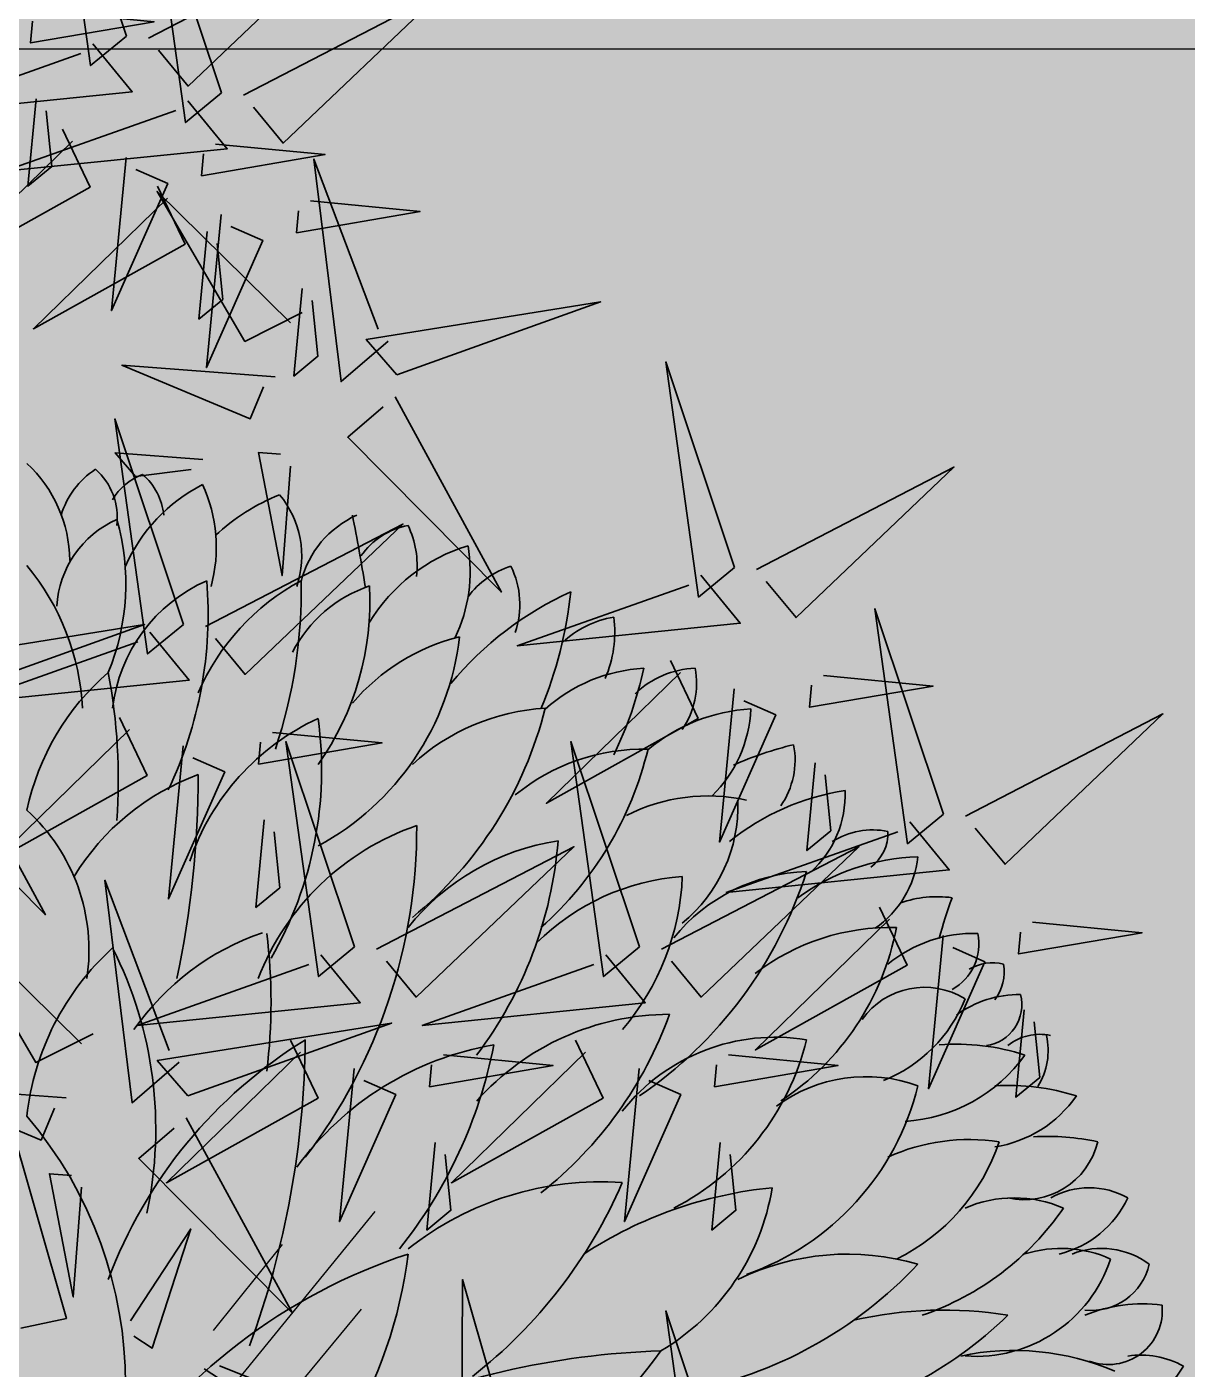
# Model space of a CAD drawing. Header units: millimetres. Extents: x -620 to 17580, y -3355 to 14690.
# Drawn here: x 5202.1 to 5596.7, y 6677.7 to 7134.2 of the extents above; entities that cross this region are included whole.
import ezdxf

# ---------------------------------------------------------------- set-up
doc = ezdxf.new("R2010")
doc.units = ezdxf.units.MM
doc.header["$LTSCALE"] = 150
doc.layers.add('ad-Furniture', color=8, linetype='Continuous')
doc.layers.add('ad-Glass Sectionline', color=140, linetype='Continuous', true_color=0x00bfff)
doc.layers.add('ad-Landscape', color=7, linetype='Continuous', lineweight=35, true_color=0x007f00)
doc.layers.add('ad-Landscape 2', color=7, linetype='Continuous', lineweight=35, true_color=0x264c00)

# ---------------------------------------------------------------- blocks, each defined once
blk = doc.blocks.new('bamboo')
at = {"layer": 'ad-Landscape 2'}
for points in [[(704.45, 1206.51), (655.07, 1354.12), (678.61, 1185.2), (704.45, 1206.51)], [(772.71, 1165.6), (723.34, 1313.21), (746.87, 1144.3), (772.71, 1165.6)], [(720.17, 1204.99), (862.07, 1278.54), (748.61, 1170.49), (727.28, 1196.36)], [(788.43, 1164.08), (930.34, 1237.63), (816.87, 1129.59), (795.54, 1155.46)], [(645.56, 1224.35), (724.18, 1216.74), (635.45, 1201.52), (636.95, 1217.25)], [(680.11, 1200.93), (708.55, 1166.44), (548.32, 1150.2), (671.5, 1193.83)], [(748.37, 1160.02), (776.81, 1125.53), (616.58, 1109.3), (739.76, 1152.92)], [(639.55, 1161.45), (633.54, 1098.55), (650.77, 1112.76), (646.66, 1152.83)], [(658.38, 1139.55), (678.21, 1097.96), (569.25, 1037.09), (665.49, 1130.93)], [(768.44, 1128.9), (847.05, 1121.29), (758.32, 1106.07), (759.82, 1121.8)], [(704.04, 1119.26), (693.53, 1009.19), (733.99, 1100.49), (711.15, 1110.64)], [(892.46, 987.32), (858.56, 958.18), (839.06, 1118.05), (885.19, 995.78)], [(726.64, 1098.64), (746.47, 1057.05), (637.51, 996.18), (733.75, 1090.02)], [(830.65, 1007.79), (789.47, 987.12), (726.39, 1094.81), (822.18, 1000.51)], [(836.7, 1087.99), (915.31, 1080.38), (826.59, 1065.17), (828.09, 1080.89)], [(772.31, 1078.35), (761.79, 968.28), (802.25, 1059.59), (779.42, 1069.73)], [(762.43, 1066), (756.42, 1003.1), (773.64, 1017.3), (769.54, 1057.38)], [(830.69, 1025.09), (824.68, 962.19), (841.91, 976.4), (837.8, 1016.47)], [(898.54, 963.1), (1045.11, 1015.47), (876.71, 988.5), (898.54, 963.1)], [(811.3, 961.72), (701.04, 969.99), (793.15, 931.4), (802.82, 954.44)], [(1141.33, 824.71), (1091.96, 972.31), (1115.49, 803.4), (1141.33, 824.71)], [(897.34, 947.35), (973.77, 806.97), (863.43, 918.21), (888.86, 940.06)], [(745.4, 783.8), (696.03, 931.41), (719.57, 762.49), (745.4, 783.8)], [(759.24, 902.26), (696.23, 906.99), (710.78, 890.06), (750.76, 894.98)], [(822.25, 897.54), (816.24, 818.79), (799.22, 907.19), (814.97, 906)], [(1157.05, 823.18), (1298.96, 896.73), (1185.49, 788.69), (1164.16, 814.56)], [(761.13, 782.28), (903.03, 855.83), (789.57, 747.78), (768.24, 773.65)], [(1117, 819.13), (1145.44, 784.63), (985.2, 768.4), (1108.38, 812.02)], [(1291.51, 647.44), (1242.14, 795.05), (1265.67, 626.14), (1291.51, 647.44)], [(570.87, 731.29), (717.44, 783.66), (549.04, 756.69), (570.87, 731.29)], [(721.07, 778.22), (749.51, 743.73), (589.28, 727.49), (712.46, 771.12)], [(1095.26, 757.75), (1115.09, 716.15), (1006.13, 655.28), (1102.37, 749.13)], [(1205.32, 747.1), (1283.94, 739.49), (1195.21, 724.27), (1196.71, 739.99)], [(1140.93, 737.46), (1130.41, 627.39), (1170.87, 718.69), (1148.04, 728.84)], [(569.67, 715.54), (646.1, 575.16), (535.77, 686.4), (561.19, 708.26)], [(699.34, 716.84), (719.16, 675.25), (610.21, 614.38), (706.45, 708.22)], [(1307.23, 645.92), (1449.14, 719.47), (1335.67, 611.43), (1314.34, 637.29)], [(809.4, 706.19), (888.01, 698.58), (799.28, 683.36), (800.78, 699.09)], [(745, 696.55), (734.49, 586.48), (774.95, 677.78), (752.11, 687.93)], [(868.28, 551.99), (818.91, 699.6), (842.44, 530.68), (868.28, 551.99)], [(1073.07, 551.99), (1023.7, 699.6), (1047.23, 530.68), (1073.07, 551.99)], [(1199.31, 684.2), (1193.3, 621.3), (1210.53, 635.5), (1206.42, 675.57)], [(803.39, 643.29), (797.38, 580.39), (814.6, 594.59), (810.5, 634.67)], [(1267.17, 641.86), (1295.62, 607.37), (1135.38, 591.14), (1258.56, 634.76)], [(884, 550.47), (1025.91, 624.02), (912.44, 515.97), (891.11, 541.84)], [(1088.79, 550.47), (1230.7, 624.02), (1117.23, 515.97), (1095.9, 541.84)], [(742.28, 469.16), (708.38, 440.02), (688.88, 599.89), (735.01, 477.62)], [(1245.44, 580.48), (1265.27, 538.89), (1156.31, 478.02), (1252.55, 571.86)], [(680.47, 489.63), (639.29, 468.96), (576.21, 576.65), (672, 482.35)], [(1355.5, 569.83), (1434.12, 562.22), (1345.39, 547), (1346.89, 562.73)], [(1291.11, 560.19), (1280.59, 450.12), (1321.05, 541.42), (1298.22, 551.57)], [(843.94, 546.41), (872.38, 511.92), (712.15, 495.68), (835.33, 539.31)], [(1048.73, 546.41), (1077.17, 511.92), (916.94, 495.68), (1040.12, 539.31)], [(1349.49, 506.93), (1343.48, 444.03), (1360.71, 458.24), (1356.6, 498.31)], [(748.36, 444.94), (894.93, 497.31), (726.53, 470.34), (748.36, 444.94)], [(822.21, 485.03), (842.04, 443.44), (733.08, 382.57), (829.32, 476.41)], [(1027, 485.03), (1046.83, 443.44), (937.87, 382.57), (1034.11, 476.41)], [(932.27, 474.38), (1010.88, 466.77), (922.15, 451.55), (923.66, 467.28)], [(1137.06, 474.38), (1215.67, 466.77), (1126.94, 451.55), (1128.45, 467.28)], [(867.88, 464.74), (857.36, 354.67), (897.82, 445.97), (874.99, 456.12)], [(1072.67, 464.74), (1062.15, 354.67), (1102.61, 445.97), (1079.78, 456.12)], [(661.12, 443.56), (550.86, 451.83), (642.97, 413.24), (652.64, 436.28)], [(617.52, 275.89), (618.17, 435.72), (661.27, 285.09), (628.45, 278.19)], [(747.16, 429.19), (823.59, 288.81), (713.25, 400.05), (738.68, 421.9)], [(926.26, 411.48), (920.25, 348.58), (937.48, 362.79), (933.37, 402.86)], [(1131.05, 411.48), (1125.04, 348.58), (1142.27, 362.79), (1138.16, 402.86)], [(672.07, 379.38), (666.07, 300.62), (649.04, 389.02), (664.79, 387.84)], [(707.31, 283.36), (750.51, 349.48), (722.84, 263.81), (709.61, 272.44)], [(945.18, 153.16), (945.84, 313), (988.93, 162.36), (956.12, 155.46)], [(1141.33, 142.91), (1091.96, 290.52), (1115.49, 121.61), (1141.33, 142.91)], [(760.25, 248.86), (813.19, 214.37), (808.59, 236.22), (771.19, 251.16)]]:
    blk.add_lwpolyline(points, dxfattribs=at)
blk = doc.blocks.new('A$C7DA81DBD')
at = {"layer": 'ad-Landscape 2'}
for centre, radius, start, end in [((-0.3234, 3.905), 0.4767, 0.4376, 47.2613), ((0.4137, 3.9807), 0.3046, 123.605, 162.9027), ((0.0961, 4.0625), 0.2274, 352.7272, 49.0665), ((0.4908, 4.0166), 0.2139, 111.17, 149.5844), ((0.9056, 3.6412), 0.6057, 117.2695, 155.9728), ((0.2663, 4.0457), 0.2252, 6.241, 49.1557), ((0.1425, 3.9552), 0.5349, 344.7932, 24.8095), ((1.1804, 3.4536), 0.743, 111.8594, 132.9677), ((0.6413, 3.9243), 0.3417, 341.3254, 39.8207), ((0.4664, 3.7254), 0.3595, 113.7056, 176.9487), ((-0.4847, 3.8253), 0.8385, 337.7226, 15.8673), ((1.3268, 3.7443), 0.3576, 114.3218, 165.6204), ((-5.8663, 2.673), 7.168, 9.16665, 11.24033), ((1.4147, 3.7701), 0.2686, 101.0401, 144.9578), ((1.0529, 3.8878), 0.3429, 353.8947, 25.1777), ((1.7595, 3.3631), 0.6247, 106.9117, 148.7423), ((1.0337, 3.8696), 0.5516, 334.5471, 9.5144), ((-0.6722, 3.3341), 0.8727, 3.0038, 39.6059), ((1.8213, 3.5993), 0.3023, 107.3992, 143.6788), ((1.4522, 3.7508), 0.3106, 341.2129, 26.1809), ((0.8731, 3.3135), 0.5704, 113.7313, 173.3277), ((-0.8101, 3.7172), 1.4584, 334.4442, 4.6619), ((1.3701, 3.1096), 0.824, 118.2203, 156.7804), ((-0.7845, 3.7974), 1.7654, 341.3885, 1.2452), ((1.383, 3.3555), 0.488, 108.8174, 152.5625), ((0.2113, 3.764), 1.0157, 324.8498, 3.0189), ((2.4444, 2.7002), 1.2047, 114.4744, 140.3824), ((0.4659, 3.9514), 1.4875, 337.2926, 354.0275), ((2.1581, 3.3546), 0.3559, 99.6308, 133.1371), ((1.6924, 3.6508), 0.4098, 336.3892, 7.6723), ((0.5792, 3.7449), 0.9742, 298.3444, 353.5331), ((1.7238, 2.9221), 0.7346, 103.908, 139.6134), ((0.8762, 2.8295), 0.8955, 130.7887, 168.0381), ((-1.7398, 3.1245), 2.0667, 355.9521, 10.6786), ((2.2394, 2.9434), 0.5806, 93.3251, 131.6636), ((0.9147, 3.7961), 1.3196, 333.7814, 348.0611), ((2.4029, 3.194), 0.3293, 92.3146, 133.7549), ((2.1061, 3.4684), 0.2887, 325.3594, 10.9222), ((0.4879, 3.7225), 1.408, 309.2482, 345.9132), ((1.8961, 2.6169), 0.7641, 93.1884, 132.6145), ((2.6219, 2.7574), 0.6207, 93.0667, 130.2241), ((2.1285, 3.3962), 0.4606, 314.4168, 357.6352), ((1.4049, 2.5545), 0.8684, 114.7161, 161.3122), ((-0.2948, 3.161), 1.349, 329.987, 7.7695), ((2.2078, 2.5037), 0.7304, 88.9494, 129.1849), ((1.0136, 3.5245), 1.2421, 311.6019, 346.473), ((3.0457, 2.0047), 1.2814, 103.7152, 113.8565), ((2.4584, 3.1948), 0.2887, 325.3594, 10.9222), ((0.9142, 2.3228), 0.8735, 110.1808, 148.5951), ((-2.889, 3.1417), 3.5018, 347.9948, 0.0176), ((3.0549, 2.2322), 0.863, 98.6128, 128.9762), ((2.5541, 3.0699), 0.3719, 312.039, 2.3981), ((2.4357, 2.4238), 0.6427, 77.6145, 116.9239), ((1.9988, 3.0323), 0.5442, 309.3196, 1.7514), ((-0.4533, 2.5144), 0.6755, 351.3917, 47.835), ((1.6974, 2.079), 0.9321, 108.9915, 158.9853), ((-0.5421, 2.9513), 1.9362, 322.5885, 0.2685), ((3.0253, 2.6704), 0.2744, 78.7338, 122.0246), ((2.9291, 2.9329), 0.15, 306.1904, 2.5297), ((2.0257, 2.069), 0.8461, 98.5709, 141.5072), ((0.4415, 3.0214), 1.4626, 322.928, 355.4603), ((3.2048, 2.0899), 0.7587, 91.415, 126.1567), ((2.8327, 2.8868), 0.3555, 304.2819, 353.793), ((1.3292, 3.2587), 1.5303, 304.2544, 342.4095), ((2.8129, 2.1522), 0.6446, 92.2183, 140.8436), ((2.4021, 1.9593), 0.8207, 94.0733, 134.8771), ((1.4468, 2.8141), 0.8978, 319.4924, 357.6991), ((3.255, 2.3074), 0.3987, 82.2727, 109.059), ((4.7109, 2.1806), 1.4962, 159.5864, 165.4463), ((3.0882, 1.8014), 0.7945, 88.4481, 127.5281), ((2.167, 2.7765), 0.9598, 303.4494, 349.1419), ((1.1439, 1.6998), 0.9279, 108.9495, 145.0834), ((-1.1102, 2.3286), 1.9834, 352.8697, 7.1303), ((3.387, 2.0873), 0.4877, 88.4011, 129.1706), ((3.2185, 2.5369), 0.186, 299.0055, 11.7638), ((0.9472, 1.8177), 0.9527, 132.2631, 173.7786), ((-0.9729, 1.8753), 1.4339, 347.8862, 26.8402), ((3.4542, 2.3019), 0.1679, 76.8191, 120.1098), ((3.3252, 2.438), 0.1695, 323.7235, 9.2863), ((3.2095, 2.1093), 0.2729, 57.8448, 144.6011), ((3.5474, 1.9775), 0.3785, 89.0458, 126.1809), ((3.4098, 2.3203), 0.1483, 278.297, 13.9033), ((2.8672, 2.5356), 0.5252, 291.9719, 338.1743), ((2.3006, 1.3581), 0.9275, 90.1716, 138.2607), ((0.9565, 2.7668), 1.425, 308.2279, 340.2669), ((3.6227, 2.031), 0.1831, 77.9287, 128.8575), ((3.4132, 2.1554), 0.2388, 327.6824, 13.2452), ((1.8918, 0.7397), 1.7085, 121.6282, 159.5254), ((-2.2619, 2.2221), 3.2578, 339.8575, 359.5136), ((1.856, 1.0904), 1.1017, 99.7318, 143.9609), ((0.0127, 2.4992), 1.6882, 321.4367, 348.9715), ((2.6751, 1.5084), 0.6953, 80.6567, 141.7175), ((1.8936, 2.412), 0.9205, 297.1177, 346.3316), ((3.3241, 1.386), 0.7926, 71.9877, 94.4337), ((3.104, 2.4748), 0.5733, 273.6266, 324.2365), ((2.2585, 2.2572), 0.9551, 289.2599, 346.2572), ((3.0021, 1.5187), 0.5438, 70.202, 126.221), ((3.5079, 1.2176), 0.814, 72.4778, 93.2362), ((3.3942, 2.2431), 0.4369, 278.927, 325.2152), ((-1.1235, 0.9635), 1.4762, 319.5678, 40.4322), ((3.3701, 1.1333), 0.7046, 81.247, 114.3965), ((2.7888, 2.0624), 0.7268, 296.203, 341.3292), ((3.5663, 1.8937), 0.2709, 257.551, 346.3454), ((3.6458, 0.9704), 0.8788, 77.9266, 92.9974), ((2.0528, 0.5755), 1.111, 86.0484, 128.3502), ((0.5036, 2.3877), 1.7715, 307.9554, 336.5901), ((2.8127, 0.1703), 1.5025, 95.6253, 123.1332), ((1.8408, 1.8007), 0.8356, 300.6803, 350.6952), ((3.799, 1.3868), 0.2788, 60.3623, 119.6377), ((2.8723, 2.1694), 1.0147, 288.9376, 325.3584), ((3.5309, 1.1863), 0.4429, 66.5632, 113.4368), ((3.6025, 1.7876), 0.3701, 283.9638, 334.6363), ((3.6986, 1.0203), 0.4283, 65.5975, 107.5893), ((3.8429, 1.1634), 0.2852, 53.2838, 111.6454), ((2.0051, -0.5207), 2.0521, 108.2212, 146.6355), ((-0.278, 1.6321), 1.6541, 305.1459, 352.929), ((2.0704, 2.4383), 1.5297, 280.88, 316.8447), ((2.935, 0.5362), 0.8919, 73.6401, 116.0812), ((3.3934, 1.5704), 0.508, 265.6371, 341.6343), ((3.8061, 1.4393), 0.2126, 263.9314, 347.1466), ((3.9905, 0.7068), 0.5437, 82.7166, 112.3542), ((2.5206, 2.2177), 1.411, 279.6586, 314.4053), ((3.2785, -0.1985), 1.4267, 80.7451, 103.0431), ((3.867, 1.2266), 0.1934, 249.404, 5.8133), ((2.3551, -1.8074), 2.8907, 91.7421, 114.3259), ((0.1824, 2.6175), 2.5892, 296.3796, 323.6291), ((3.5292, 0.1698), 0.9139, 66.6856, 101.9827), ((3.9828, 0.7528), 0.3143, 60.8349, 98.4067), ((3.8058, 1.2269), 0.3858, 278.1128, 328.8491)]:
    blk.add_arc(centre, radius, start, end, dxfattribs=at)
blk = doc.blocks.new('zw$EEF9')
at = {"layer": 'ad-Glass Sectionline'}
for points in [[(-28.16, -34.56), (28.16, 34.56)], [(-26.78, -5.81), (-3.4, 23.35)], [(-0.28, -27.4), (23.56, 1.39)]]:
    blk.add_lwpolyline(points, dxfattribs=at)
blk = doc.blocks.new('$ZCDB_AUDIT_GENERATED_1E8537')
at = {"layer": 'ad-Glass Sectionline', "transparency": 33554585}
blk.add_lwpolyline([(1186.67, -1058.33), (2178.33, -1058.33), (2178.33, -1921.67), (1186.67, -1921.67)], close=True, dxfattribs=at)
blk.add_blockref('zw$EEF9', (1682.37, -1488.26))
blk = doc.blocks.new('$ZCDB_AUDIT_GENERATED_1E8529')
at = {"true_color": 0x7f5f3f, "transparency": 33554610}
h = blk.add_hatch(dxfattribs=at)
h.set_pattern_fill('DOTS', color=37, scale=20, angle=360)
h.set_pattern_definition([(360, (-800139.518, 271344.397), (15.875, 31.75), [0, -31.75])])
h.paths.add_polyline_path([(450, -2530), (2915, -2530), (2915, -450), (450, -450)])
blk.add_blockref('$ZCDB_AUDIT_GENERATED_1E8537', (0, 0))
at = {"xscale": 95.10164028446887, "yscale": 95.10164028446887, "zscale": 95.10164028446887}
blk.add_blockref('A$C7DA81DBD', (1592.07, -1603.96), dxfattribs=at)
at = {"layer": 'ad-Landscape', "linetype": 'Continuous', "xscale": 0.473259546584505, "yscale": 0.473259546584505, "zscale": 0.473259546584505}
blk.add_blockref('bamboo', (1292.6, -1624.94), dxfattribs=at)
blk = doc.blocks.new('zw$2927')
at = {"layer": 'ad-Furniture', "rotation": 359.9999999999996}
blk.add_blockref('$ZCDB_AUDIT_GENERATED_1E8529', (-8510, -5435), dxfattribs=at)

msp = doc.modelspace()

# ---------------------------------------------------------------- block references
at = {"layer": 'ad-Furniture', "rotation": 360}
msp.add_blockref('zw$2927', (12120, 13620), dxfattribs=at)

doc.saveas('drawing.dxf')
